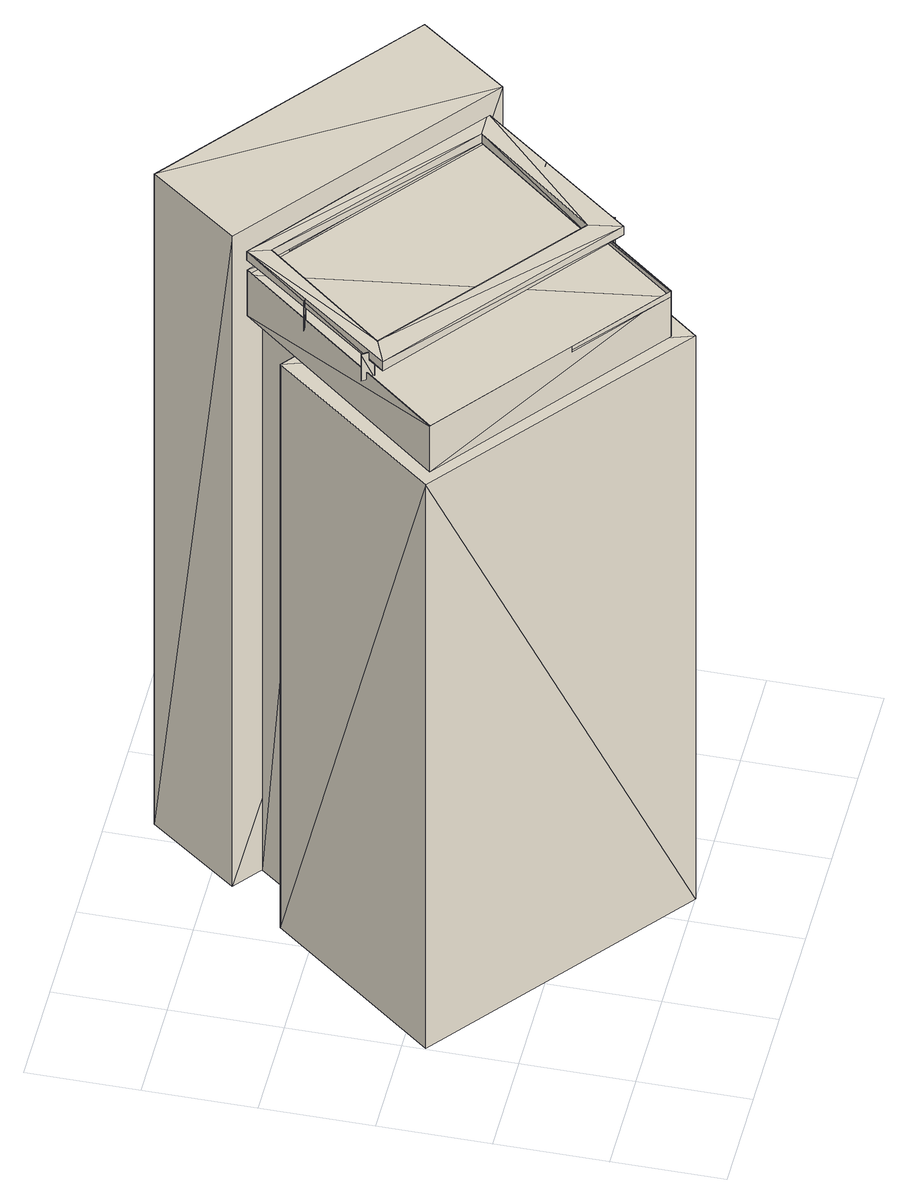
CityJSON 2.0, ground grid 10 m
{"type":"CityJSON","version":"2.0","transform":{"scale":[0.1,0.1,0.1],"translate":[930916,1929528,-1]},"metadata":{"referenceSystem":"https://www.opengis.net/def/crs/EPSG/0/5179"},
"CityObjects":{
"building1":{"type":"Building","geometry":[{"type":"MultiSurface","lod":"3","boundaries":[[[0,1,2]],[[3,2,1]],[[2,3,4]],[[5,4,3]],[[4,5,6]],[[7,6,5]],[[6,7,0]],[[1,0,7]],[[6,0,4]],[[2,4,0]],[[8,9,10]],[[11,10,9]],[[12,8,13]],[[10,13,8]],[[14,12,15]],[[13,15,12]],[[9,14,11]],[[15,11,14]],[[16,17,18]],[[19,18,17]],[[20,16,21]],[[18,21,16]],[[22,20,23]],[[21,23,20]],[[17,22,19]],[[23,19,22]],[[10,23,21]],[[11,23,10]],[[13,10,18]],[[21,18,10]],[[15,13,19]],[[18,19,13]],[[11,15,23]],[[19,23,15]],[[20,22,8]],[[9,8,22]],[[8,12,20]],[[16,20,12]],[[12,14,16]],[[17,16,14]],[[14,9,17]],[[22,17,9]],[[24,25,26]],[[27,26,25]],[[28,24,29]],[[26,29,24]],[[30,28,31]],[[29,31,28]],[[25,30,27]],[[31,27,30]],[[30,25,28]],[[24,28,25]],[[31,29,27]],[[26,27,29]],[[32,33,34]],[[35,34,33]],[[36,32,37]],[[34,37,32]],[[38,36,39]],[[37,39,36]],[[33,38,35]],[[39,35,38]],[[38,33,36]],[[32,36,33]],[[39,37,35]],[[34,35,37]],[[40,41,42]],[[43,42,41]],[[44,40,45]],[[42,45,40]],[[46,44,47]],[[45,47,44]],[[41,46,43]],[[47,43,46]],[[46,41,44]],[[40,44,41]],[[47,45,43]],[[42,43,45]],[[48,49,50]],[[51,50,49]],[[52,48,53]],[[50,53,48]],[[54,52,55]],[[53,55,52]],[[49,54,51]],[[55,51,54]],[[54,49,52]],[[48,52,49]],[[55,53,51]],[[50,51,53]],[[56,57,58]],[[59,58,57]],[[58,59,60]],[[61,60,59]],[[60,61,62]],[[63,62,61]],[[62,63,56]],[[57,56,63]],[[64,65,66]],[[67,66,65]],[[61,59,63]],[[57,63,59]],[[68,69,70]],[[71,70,69]],[[72,73,74]],[[75,74,73]],[[76,77,78]],[[79,78,77]],[[78,80,76]],[[81,76,80]],[[77,82,79]],[[83,79,82]],[[81,80,82]],[[83,82,80]],[[82,77,81]],[[76,81,77]],[[58,84,56]],[[85,56,84]],[[84,58,60]],[[62,86,60]],[[56,85,62]],[[86,62,85]],[[84,67,85]],[[65,85,67]],[[60,66,84]],[[67,84,66]],[[86,64,60]],[[66,60,64]],[[85,65,86]],[[64,86,65]]]}]}
},
"vertices":[
[386,200,752],[386,200,10],[446,280,752],[446,280,10],[219,460,752],[219,460,10],[159,380,752],[159,380,10],[86,240,718],[175,350,718],[86,240,728],[175,350,728],[262,100,718],[262,100,728],[351,210,718],[351,210,728],[267,70,718],[376,210,718],[267,70,728],[376,210,728],[62,230,718],[62,230,728],[169,370,718],[169,370,728],[69,250,726],[70,250,726],[69,250,696],[70,250,696],[76,240,726],[76,240,696],[77,240,726],[77,240,696],[272,90,726],[273,90,726],[272,90,696],[273,90,696],[278,80,726],[278,80,696],[279,90,726],[279,90,696],[118,310,727],[119,310,727],[118,310,696],[119,310,696],[124,310,727],[124,310,696],[126,310,727],[126,310,696],[323,150,727],[324,150,727],[323,150,696],[324,150,696],[329,150,727],[329,150,696],[330,150,727],[330,150,696],[223,20,705],[223,20,653],[374,210,705],[374,210,653],[171,370,705],[171,370,653],[18,180,705],[18,180,653],[19,180,699],[222,20,699],[171,370,699],[373,210,699],[184,360,653],[184,360,10],[146,310,653],[146,310,10],[358,220,653],[319,170,653],[358,220,10],[319,170,10],[347,150,653],[228,0,653],[347,150,10],[228,0,10],[119,330,10],[119,330,653],[2,180,653],[2,180,10],[373,210,705],[222,20,705],[19,180,705]
]}
